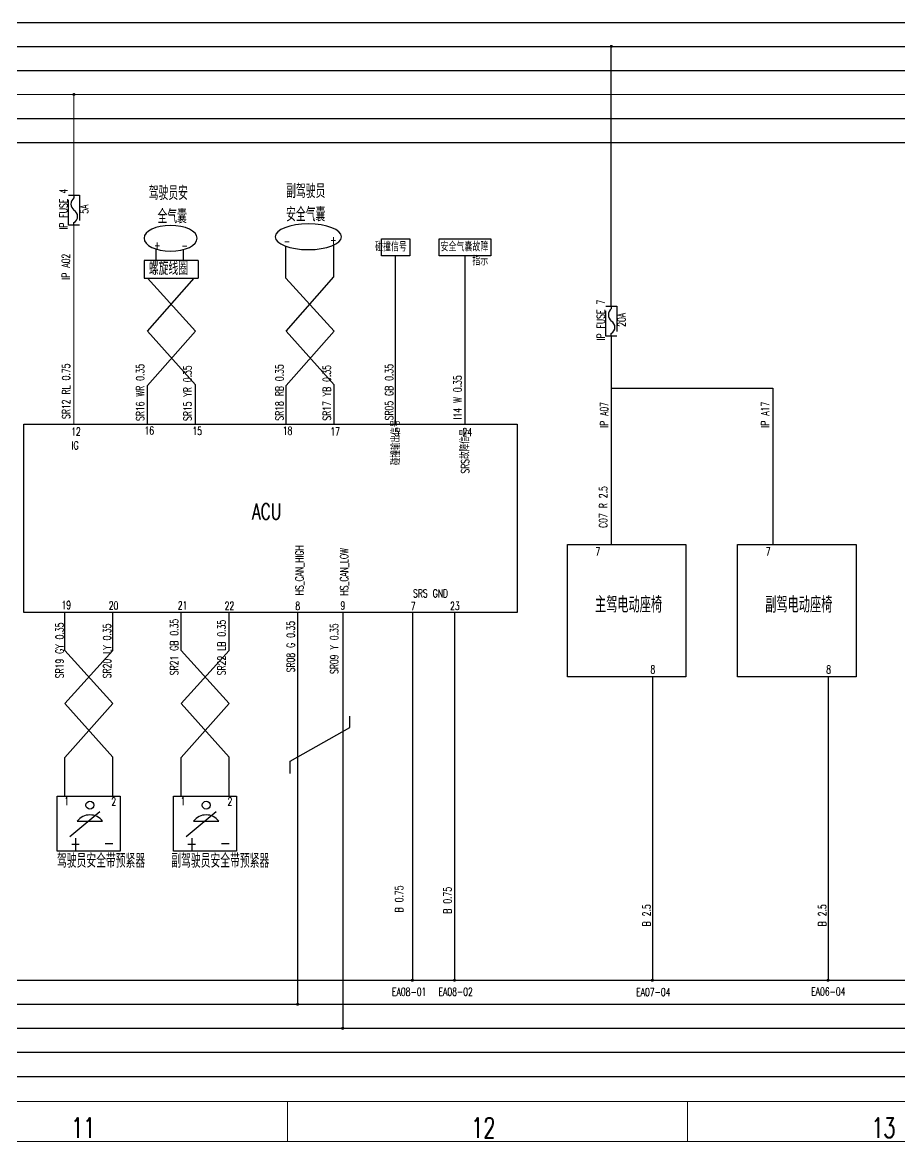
# Model space of a CAD drawing. Header units: millimetres. Extents: x 944 to 3046, y -306 to 288.
# Drawn here: x 1978.4 to 2197.6, y -305.6 to -26 of the extents above; entities that cross this region are included whole.
import ezdxf
from ezdxf.enums import TextEntityAlignment as Align

# ---------------------------------------------------------------- set-up
doc = ezdxf.new("R2010")
doc.units = ezdxf.units.MM
for name, pattern in [('CENTER', [50.8, 31.75, -6.35, 6.35, -6.35]), ('DASHED', [19.05, 12.7, -6.35]), ('DASHED2', [0.375, 0.25, -0.125]), ('HIDDEN', [9.525, 6.35, -3.175])]:
    doc.linetypes.add(name, pattern=pattern)
for name, color, linetype, lineweight in [('0Filament', 7, 'Continuous', 20), ('IG电', 30, 'Continuous', 20), ('细实线', 7, 'Continuous', 15)]:
    doc.layers.add(name, color=color, linetype=linetype, lineweight=lineweight)
for name, color, linetype in [('1CENTER', 1, 'CENTER'), ('310V高压电源', 221, 'Continuous'), ('3DASHED', 3, 'DASHED'), ('ACC电源', 20, 'Continuous'), ('BCM', 7, 'Continuous'), ('other layer', 7, 'Continuous'), ('低速CAN低', 21, 'Continuous'), ('地线', 2, 'Continuous'), ('文字层', 7, 'Continuous'), ('电器件', 4, 'Continuous'), ('电池电', 10, 'Continuous'), ('线路连接层', 7, 'Continuous')]:
    doc.layers.add(name, color=color, linetype=linetype)
doc.layers.add('低速CAN高', color=7, linetype='Continuous', true_color=0x9c6471)
doc.layers.add('背光电源', color=5, linetype='Continuous', plot=False)
doc.layers.add('高速CAN高', color=23, linetype='Continuous', plot=False)
doc.layers.add('高速CAN低', color=7, linetype='Continuous', true_color=0xffa500, plot=False)
doc.styles.add('HZ', font='txt.shx', dxfattribs={"width": 0.7, "height": 2})
doc.styles.add('HZ-3.0', font='txt.shx', dxfattribs={"width": 0.7, "height": 3.5, "bigfont": 'hztxt.shx'})
doc.styles.add('hztxt', font='txt.shx', dxfattribs={"width": 0.7, "bigfont": 'hztxt.shx'})

# ---------------------------------------------------------------- blocks, each defined once
blk = doc.blocks.new('FUSE')
at = {"layer": 'other layer', "color": 1}
for p, q in [((0, 7.53), (0, 6.85)), ((0, 0), (0, 0.68))]:
    blk.add_line(p, q, dxfattribs=at)
at = {"layer": 'other layer', "color": 1, "linetype": 'HIDDEN'}
blk.add_lwpolyline([(-1.36, 7.53), (1.36, 7.53), (1.36, 0), (-1.36, 0)], close=True, dxfattribs=at)
at = {"layer": 'other layer', "color": 1}
for centre, radius, start, end in [((1.24, 5.31), 1.98, 128.8945, 231.1055), ((-0.84, 2.22), 1.75, 298.4847, 61.5153)]:
    blk.add_arc(centre, radius, start, end, dxfattribs=at)
at = {"layer": 'other layer', "linetype": 'DASHED2', "style": 'HZ', "width": 0.7}
for tag, p in [('FUSE', (-1.64, 4.03)), ('电流', (3.57, 4.06))]:
    blk.add_attdef(tag, text='', height=2, rotation=90, dxfattribs=at).set_placement(p, align=Align.CENTER)

msp = doc.modelspace()

# ---------------------------------------------------------------- hatches: boundary and pattern name
at = {"layer": '0Filament', "ltscale": 0.1}
for points in [[(2125.18, -31.99, 1), (2125.98, -31.99, 1)], [(1990.86, -43.99, 1), (1991.66, -43.99, 1)], [(2075.45, -265.31, 1), (2076.25, -265.31, 1)], [(2085.97, -265.31, 1), (2086.76, -265.31, 1)], [(2135.44, -265.31, 1), (2136.24, -265.31, 1)], [(2179.35, -265.31, 1), (2180.15, -265.31, 1)], [(2046.77, -271.31, 1), (2047.56, -271.31, 1)], [(2058.04, -277.31, 1), (2058.84, -277.31, 1)]]:
    msp.add_hatch(color=0, dxfattribs=at).paths.add_polyline_path(points)

# ---------------------------------------------------------------- linework, layer by layer
for p, q in [((2071.67, -126.33), (2071.67, -84.29)), ((2089.01, -126.33), (2089.01, -84.29))]:
    msp.add_line(p, q)
for points in [[(2068.15, -80.03), (2075.18, -80.03), (2075.18, -84.29), (2068.15, -84.29)], [(2082.54, -80.03), (2095.49, -80.03), (2095.49, -84.29), (2082.54, -84.29)], [(1978.7, -126.33), (2102.06, -126.33), (2102.06, -173.42), (1978.7, -173.42)], [(2114.59, -156.47), (2144.23, -156.47), (2144.23, -189.53), (2114.59, -189.53)], [(2157.15, -156.47), (2186.79, -156.47), (2186.79, -189.53), (2157.15, -189.53)]]:
    msp.add_lwpolyline(points, close=True)
at = {"layer": '0Filament', "color": 2}
msp.add_line((953.61, -295.62), (3035.61, -295.62), dxfattribs=at)
at = {"layer": '0Filament'}
for p, q in [((2044.61, -305.62), (2044.61, -295.62)), ((2144.61, -305.62), (2144.61, -295.62))]:
    msp.add_line(p, q, dxfattribs=at)
at = {"layer": '0Filament', "color": 7}
msp.add_line((3045.61, -305.62), (943.61, -305.62), dxfattribs=at)
at = {"layer": '310V高压电源'}
msp.add_line((1026.59, -25.99), (3003.68, -25.99), dxfattribs=at)
at = {"layer": 'ACC电源'}
msp.add_line((1026.59, -37.99), (3003.68, -37.99), dxfattribs=at)
at = {"layer": 'BCM', "color": 3, "lineweight": -3}
for p, q in [((2060.21, -202.13), (2060.21, -199.35)), ((2045.32, -210.53), (2060.21, -202.13)), ((2045.32, -213.63), (2045.32, -210.53))]:
    msp.add_line(p, q, dxfattribs=at)
at = {"layer": 'IG电'}
for p, q in [((1026.59, -43.99), (3003.68, -43.99)), ((1991.26, -69.16), (1991.26, -43.99)), ((1991.26, -76.69), (1991.26, -126.33))]:
    msp.add_line(p, q, dxfattribs=at)
at = {"layer": '低速CAN低'}
msp.add_line((1015.7, -289.31), (2840.07, -289.31), dxfattribs=at)
at = {"layer": '低速CAN高'}
msp.add_line((1015.7, -283.31), (2840.07, -283.31), dxfattribs=at)
at = {"layer": '地线'}
for p, q in [((1026.59, -55.99), (3003.68, -55.99)), ((2075.85, -173.42), (2075.85, -265.31)), ((2086.37, -173.42), (2086.37, -265.31)), ((2135.84, -189.53), (2135.84, -265.31)), ((2179.75, -189.53), (2179.75, -265.31)), ((1015.7, -265.31), (2840.07, -265.31))]:
    msp.add_line(p, q, dxfattribs=at)
at = {"layer": '电器件', "color": 140}
for p, q in [((2008.84, -85.51), (2008.84, -89.9)), ((2022.33, -85.51), (2008.84, -85.51)), ((2022.33, -85.51), (2022.33, -89.9)), ((2008.84, -89.9), (2022.33, -89.9)), ((1990.26, -229.37), (1997.73, -223.14)), ((2019.31, -229.37), (2026.79, -223.14)), ((1992.08, -225.56), (1998.43, -225.56)), ((2021.14, -225.56), (2027.48, -225.56))]:
    msp.add_line(p, q, dxfattribs=at)
for points in [[(1987.07, -219.33), (2002.8, -219.33), (2002.8, -233.07), (1987.07, -233.07)], [(2016.13, -219.33), (2031.85, -219.33), (2031.85, -233.07), (2016.13, -233.07)]]:
    msp.add_lwpolyline(points, close=True, dxfattribs=at)
for centre in [(1995.26, -221.56), (2024.31, -221.56)]:
    msp.add_circle(centre, 1, dxfattribs=at)
for centre in [(1995.26, -227.97), (2024.31, -227.97)]:
    msp.add_arc(centre, 3.98, 37.2679, 142.7321, dxfattribs=at)
at = {"layer": '电器件', "color": 140, "extrusion": (0, 0, -1)}
for centre, major_axis, ratio in [((2015.43, -79.92), (-6.63, 0), 0.483871), ((2049.85, -79.56), (-8.31, 0), 0.386046)]:
    msp.add_ellipse(centre, major_axis=major_axis, ratio=ratio, dxfattribs=at)
at = {"layer": '电池电'}
for p, q in [((1026.59, -31.99), (3003.68, -31.99)), ((2125.58, -96.85), (2125.58, -31.99)), ((2125.58, -104.38), (2125.58, -156.47)), ((2125.58, -117.4), (2165.98, -117.4)), ((2165.98, -117.4), (2165.98, -156.47))]:
    msp.add_line(p, q, dxfattribs=at)
at = {"layer": '线路连接层'}
for p, q in [((2011.79, -85.51), (2011.79, -82.6)), ((2018.64, -85.51), (2018.64, -82.72)), ((2044.26, -89.88), (2044.26, -81.93)), ((2056.21, -89.57), (2056.21, -81.63))]:
    msp.add_line(p, q, dxfattribs=at)
at = {"layer": '线路连接层', "linetype": 'ByBlock'}
for p, q in [((2009.65, -103.17), (2021.29, -89.9)), ((2044.28, -103.17), (2056.21, -89.57)), ((2021.65, -116.56), (2009.65, -103.17)), ((2056.28, -116.56), (2044.28, -103.17)), ((2009.65, -126.33), (2009.65, -116.68)), ((2021.65, -126.33), (2021.65, -116.56)), ((2044.28, -126.33), (2044.28, -116.68)), ((2056.28, -126.33), (2056.28, -116.56)), ((1988.99, -182.9), (1988.99, -173.42)), ((2000.99, -182.9), (2000.99, -173.42)), ((2018.04, -182.9), (2018.04, -173.42)), ((2030.04, -182.9), (2030.04, -173.42)), ((1988.99, -196.17), (2000.99, -182.9)), ((2018.04, -196.17), (2030.04, -182.9)), ((2000.99, -209.56), (1988.99, -196.17)), ((2030.04, -209.56), (2018.04, -196.17)), ((1988.99, -219.33), (1988.99, -209.68)), ((2000.99, -219.33), (2000.99, -209.56)), ((2018.04, -219.33), (2018.04, -209.68)), ((2030.04, -219.33), (2030.04, -209.56))]:
    msp.add_line(p, q, dxfattribs=at)
for points in [[(2009.65, -116.68), (2021.65, -103.17), (2009.65, -89.9)], [(2044.28, -116.68), (2056.28, -103.17), (2044.26, -89.88)], [(1988.99, -209.68), (2000.99, -196.17), (1988.99, -182.9)], [(2018.04, -209.68), (2030.04, -196.17), (2018.04, -182.9)]]:
    msp.add_lwpolyline(points, dxfattribs=at)
at = {"layer": '背光电源'}
msp.add_line((1026.59, -49.99), (3003.68, -49.99), dxfattribs=at)
at = {"layer": '高速CAN低'}
for p, q in [((2058.44, -173.42), (2058.44, -277.31)), ((1015.7, -277.31), (2840.07, -277.31))]:
    msp.add_line(p, q, dxfattribs=at)
at = {"layer": '高速CAN高'}
for p, q in [((2047.16, -173.42), (2047.16, -271.31)), ((1015.7, -271.31), (2840.07, -271.31))]:
    msp.add_line(p, q, dxfattribs=at)

# ---------------------------------------------------------------- block references
at = {"layer": '1CENTER', "color": 1}
ref = msp.add_blockref('FUSE', (1991.26, -76.69), dxfattribs=at)
ref.add_attrib('10A', '5A', dxfattribs={"layer": 'other layer', "linetype": 'DASHED2', "height": 2, "rotation": 90, "style": 'HZ', "width": 0.7}).set_placement((1994.83, -72.63), align=Align.CENTER)
ref.add_attrib('FUSE', 'IP FUSE 4', dxfattribs={"layer": 'other layer', "linetype": 'DASHED2', "height": 2, "rotation": 90, "style": 'HZ', "width": 0.7}).set_placement((1989.63, -72.67), align=Align.CENTER)
ref = msp.add_blockref('FUSE', (2125.58, -104.38), dxfattribs=at)
ref.add_attrib('10A', '20A', dxfattribs={"layer": 'other layer', "linetype": 'DASHED2', "height": 2, "rotation": 90, "style": 'HZ', "width": 0.7}).set_placement((2129.15, -100.31), align=Align.CENTER)
ref.add_attrib('FUSE', 'IP FUSE 7', dxfattribs={"layer": 'other layer', "linetype": 'DASHED2', "height": 2, "rotation": 90, "style": 'HZ', "width": 0.7}).set_placement((2123.95, -100.35), align=Align.CENTER)

# ---------------------------------------------------------------- texts
at = {"ltscale": 2, "char_height": 2.1, "width": 12.6965, "attachment_point": 3, "style": 'hztxt'}
for s, insert in [('碰撞信号', (2074.47, -81.08)), ('安全气囊故障指示', (2094.81, -81.08))]:
    msp.add_mtext(s, dxfattribs=dict(at, insert=insert))
at = {"layer": '0Filament', "style": 'HZ', "width": 0.7}
for s, p in [('11', (1990.6, -304.64)), ('12', (2090.6, -304.64)), ('13', (2190.6, -304.64))]:
    msp.add_text(s, height=5, dxfattribs=at).set_placement(p)
at = {"layer": '3DASHED', "char_height": 2, "attachment_point": 1, "rotation": 90, "style": 'HZ-3.0'}
for s, insert in [('IP A02', (1988.25, -90.26)), ('SR12 RL 0.75', (1988.28, -125.07)), ('SR16 WR 0.35', (2006.8, -125.58)), ('SR18 RB 0.35', (2041.62, -125.49)), ('SR17 YB 0.35', (2053.47, -125.5)), ('SR05 GB 0.35', (2069.02, -125.42)), ('SR15 YR 0.35', (2018.65, -125.59)), ('I14 W 0.35', (2086.15, -125.19)), ('IP A07', (2122.75, -127.29)), ('IP A17', (2163, -127.24)), ('C07 R 2.5', (2122.55, -152.29)), ('SR19 GY 0.35', (1986.68, -189.84)), ('SR21 GB 0.35', (2015.32, -189.09)), ('SR22 LB 0.35', (2027.17, -189.1)), ('SR08 G 0.35', (2044.44, -188.36)), ('SR20 LY 0.35', (1998.53, -189.85)), ('SR09 Y 0.35', (2055.33, -188.78)), ('B 0.75', (2071.52, -248.34)), ('B 0.75', (2083.62, -248.68)), ('B 2.5', (2133.4, -251.84)), ('B 2.5', (2177.32, -251.84))]:
    msp.add_mtext(s, dxfattribs=dict(at, insert=insert))
at = {"layer": '3DASHED', "char_height": 2, "attachment_point": 1, "style": 'HZ-3.0'}
for s, insert in [('EA08-01', (2070.76, -267.19)), ('EA08-02', (2082.37, -267.16)), ('EA07-04', (2131.78, -267.24)), ('EA06-04', (2175.52, -267.13))]:
    msp.add_mtext(s, dxfattribs=dict(at, insert=insert))
at = {"layer": '文字层', "style": 'HZ-3.0'}
for s, insert, char_height, width, attachment_point in [('驾驶员安\\P 全气囊', (2009.95, -76.22), 3.5, 25.0639, 7), ('副驾驶员\\P安全气囊', (2044.3, -75.73), 3.5, 25.0639, 7), ('ACU', (2035.77, -146.18), 4, 24.3074, 1), ('主驾电动座椅', (2121.48, -169.46), 4, 24.3074, 1), ('副驾电动座椅', (2164.04, -169.46), 4, 24.3074, 1)]:
    msp.add_mtext(s, dxfattribs=dict(at, insert=insert, char_height=char_height, width=width, attachment_point=attachment_point))
at = {"layer": '文字层', "char_height": 2, "width": 15.2806, "attachment_point": 1, "rotation": 90, "line_spacing_factor": 0.75, "style": 'HZ-3.0'}
for s, insert in [('碰撞输出信号', (2070.76, -136.6)), ('SRS故障信号', (2088.05, -138.72)), ('HS_CAN_HIGH', (2046.61, -169.13)), ('HS_CAN_LOW', (2057.78, -169.21))]:
    msp.add_mtext(s, dxfattribs=dict(at, insert=insert))
at = {"layer": '文字层', "attachment_point": 1, "line_spacing_factor": 0.75, "style": 'HZ-3.0'}
for s, insert, char_height, width in [('SRS GND', (2076.02, -167.64), 2, 15.2806), ('驾驶员安全带预紧器', (1987.01, -233.7), 3.5, 31.3819), ('副驾驶员安全带预紧器', (2015.59, -233.7), 3.5, 36.5323)]:
    msp.add_mtext(s, dxfattribs=dict(at, insert=insert, char_height=char_height, width=width))
at = {"layer": '电器件', "color": 140}
for s, insert, char_height, width, attachment_point, style in [('+', (2011.31, -80.66), 2, 3.7602, 1, 'HZ'), ('-', (2043.75, -79.63), 2, 3.7602, 1, 'HZ'), ('+', (2055.33, -79.37), 2, 3.7602, 1, 'HZ'), ('-', (2018.16, -80.72), 2, 3.7602, 1, 'HZ'), ('螺旋线圈', (2009.98, -89.11), 3.5, 19.6042, 7, 'HZ-3.0')]:
    msp.add_mtext(s, dxfattribs=dict(at, insert=insert, char_height=char_height, width=width, attachment_point=attachment_point, style=style))
at = {"layer": '电器件', "color": 140, "attachment_point": 1, "line_spacing_factor": 0.75}
for s, insert, char_height, width, style in [('1', (1988.85, -219.55), 2, 3.7602, 'HZ'), ('2', (2000.6, -219.64), 2, 3.7602, 'HZ'), ('1', (2017.91, -219.55), 2, 3.7602, 'HZ'), ('2', (2029.65, -219.64), 2, 3.7602, 'HZ'), ('+', (1990.28, -229.33), 3.5, 1.2115, 'HZ-3.0'), ('-', (1998.67, -229.12), 3.5, 1.2115, 'HZ-3.0'), ('+', (2019.34, -229.33), 3.5, 1.2115, 'HZ-3.0'), ('-', (2027.73, -229.12), 3.5, 1.2115, 'HZ-3.0')]:
    msp.add_mtext(s, dxfattribs=dict(at, insert=insert, char_height=char_height, width=width, style=style))
at = {"layer": '细实线', "char_height": 2, "attachment_point": 1, "style": 'HZ-3.0'}
for s, insert in [('12', (1990.55, -127.21)), ('16', (2008.89, -126.96)), ('15', (2020.86, -127.05)), ('18', (2043.44, -127.01)), ('17', (2055.36, -127.2)), ('5', (2071.39, -127.36)), ('24', (2088.36, -127.38)), ('IG', (1990.69, -130.66)), ('7', (2121.62, -157.2)), ('7', (2164.18, -157.2)), ('19', (1988.14, -170.55)), ('20', (1999.96, -170.68)), ('21', (2017.22, -170.64)), ('22', (2028.93, -170.75)), ('8', (2046.59, -170.75)), ('9', (2057.87, -170.69)), ('7', (2075.43, -170.87)), ('23', (2085.27, -170.79)), ('8', (2135.36, -186.66)), ('8', (2179.28, -186.66))]:
    msp.add_mtext(s, dxfattribs=dict(at, insert=insert))

doc.saveas('drawing.dxf')
